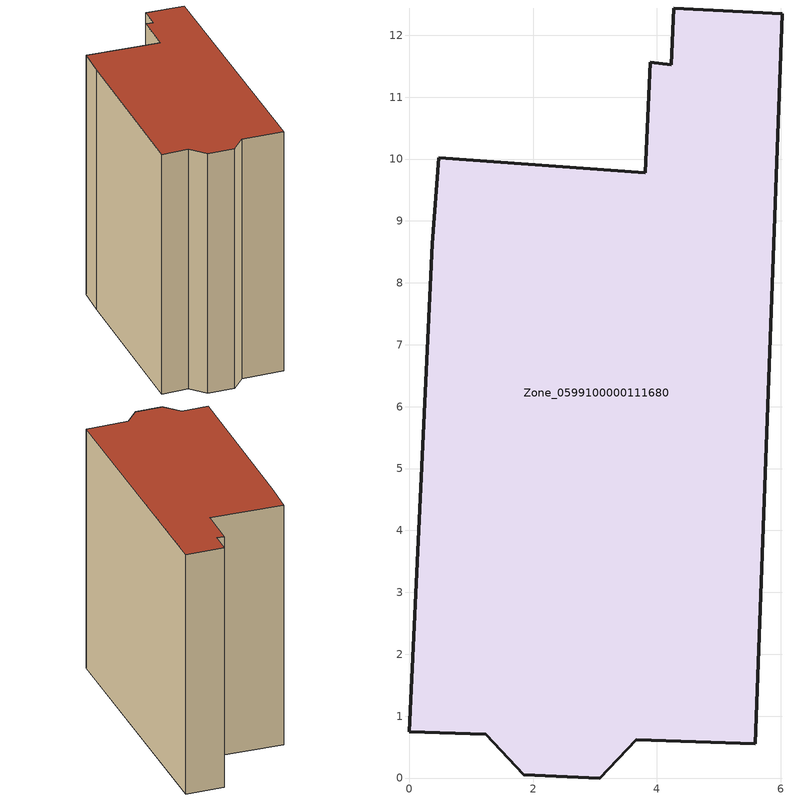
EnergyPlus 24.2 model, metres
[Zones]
Zone_0599100000111680
 floor ground (C_G): 4.23,11.52 4.27,12.44 6.03,12.35 5.59,0.55 3.67,0.62 3.08,0 1.85,0.05 1.23,0.71 0,0.75 0.37,8.63 0.48,10.02 3.81,9.78 3.89,11.56 z0
 wall outside (C_F): 4.27,12.44 4.23,11.52 3.89,11.56 3.81,9.78 0.48,10.02 0.37,8.63 0,0.75 1.23,0.71 1.85,0.05 3.08,0 3.67,0.62 5.59,0.55 6.03,12.35 4.27,12.44 z0:11.7
 roof outside (C_R): 5.59,0.55 6.03,12.35 4.27,12.44 4.23,11.52 3.89,11.56 3.81,9.78 0.48,10.02 0.37,8.63 0,0.75 1.23,0.71 1.85,0.05 3.08,0 3.67,0.62 z11.7
[BUILDING]
Pand.0599100000111680: North Axis=0; Terrain=City; Loads Convergence Tolerance Value=0.04; Temperature Convergence Tolerance Value=0.4; Solar Distribution=FullExterior; Maximum Number of Warmup Days=25; Minimum Number of Warmup Days=1
[Site:Location]
Rotterdam.The.Hague.AP_ZH_NLD Design_Conditions: Latitude=51.96; Longitude=4.45; Time Zone=1; Elevation=-4.5
[SITE:GROUNDTEMPERATURE:BUILDINGSURFACE]
18, 18, 18, 18, 18, 18, 18, 18, 18, 18, 18, 18
[MATERIAL] Thermal Absorptance=0.9; Solar Absorptance=0.7; Visible Absorptance=0.7
Name | Roughness | Thickness | Conductivity | Density | Specific Heat
G.TI.1946 | MediumSmooth | 0.15 | 1 | 540 | 1210
F.TI.1946 | Rough | 0.3 | 0.857143 | 1920 | 840
R.TI.1946 | MediumRough | 0.2 | 0.1 | 1500 | 1000
[CONSTRUCTION]
C_G: G.TI.1946
C_F: F.TI.1946
C_R: R.TI.1946
[ZONE]
Zone_0599100000111680: Type=1; Multiplier=1; Ceiling Height=Autocalculate; Volume=Autocalculate; Floor Area=autocalculate; Part of Total Floor Area=Yes
[ZONEINFILTRATION:DESIGNFLOWRATE]
Infil_Zone_0599100000111680: Zone or ZoneList or Space or SpaceList=Zone_0599100000111680; Schedule=AlwaysOn; Design Flow Rate Calculation Method=Flow/Area; Flow Rate per Floor Area=0.003; Constant Term Coefficient=1; Temperature Term Coefficient=0; Velocity Term Coefficient=0; Velocity Squared Term Coefficient=0
[HVACTEMPLATE:ZONE:IDEALLOADSAIRSYSTEM]
Zone_0599100000111680: Maximum Heating Supply Air Temperature=50; Minimum Cooling Supply Air Temperature=13; Maximum Heating Supply Air Humidity Ratio=0.0156; Minimum Cooling Supply Air Humidity Ratio=0.0077; Heating Limit=NoLimit; Cooling Limit=NoLimit; Dehumidification Control Type=ConstantSensibleHeatRatio; Cooling Sensible Heat Ratio=0.7; Dehumidification Setpoint=60; Humidification Control Type=None; Humidification Setpoint=30; Outdoor Air Method=None; Outdoor Air Flow Rate per Person=0.00944; Outdoor Air Flow Rate per Zone Floor Area=0; Outdoor Air Flow Rate per Zone=0; Demand Controlled Ventilation Type=None; Outdoor Air Economizer Type=NoEconomizer; Heat Recovery Type=None; Sensible Heat Recovery Effectiveness=0.7; Latent Heat Recovery Effectiveness=0.65
[ZONECONTROL:THERMOSTAT]
ThermostatControl_Zone_0599100000111680: Zone or ZoneList=Zone_0599100000111680; Control Type Schedule=DualSetpointControlType; Control 1=Thermostat_Zone_0599100000111680; Temperature Difference Between Cutout And Setpoint=0
[THERMOSTATSETPOINT:DUALSETPOINT]
Thermostat_Zone_0599100000111680: Heating Setpoint Temperature Schedule=HeatingSetpoint_Zone_0599100000111680; Cooling Setpoint Temperature Schedule=CoolingSetpoint_Zone_0599100000111680
[SCHEDULE:COMPACT]
HeatingSetpoint_Zone_0599100000111680: Through: 12/31, For: AllDays, Until: 24:00, 21
CoolingSetpoint_Zone_0599100000111680: Through: 12/31, For: AllDays, Until: 24:00, 24
DualSetpointControlType: Through: 12/31, For: AllDays, Until: 24:00, 4
AlwaysOn: Through: 12/31, For: AllDays, Until: 24:00, 1
